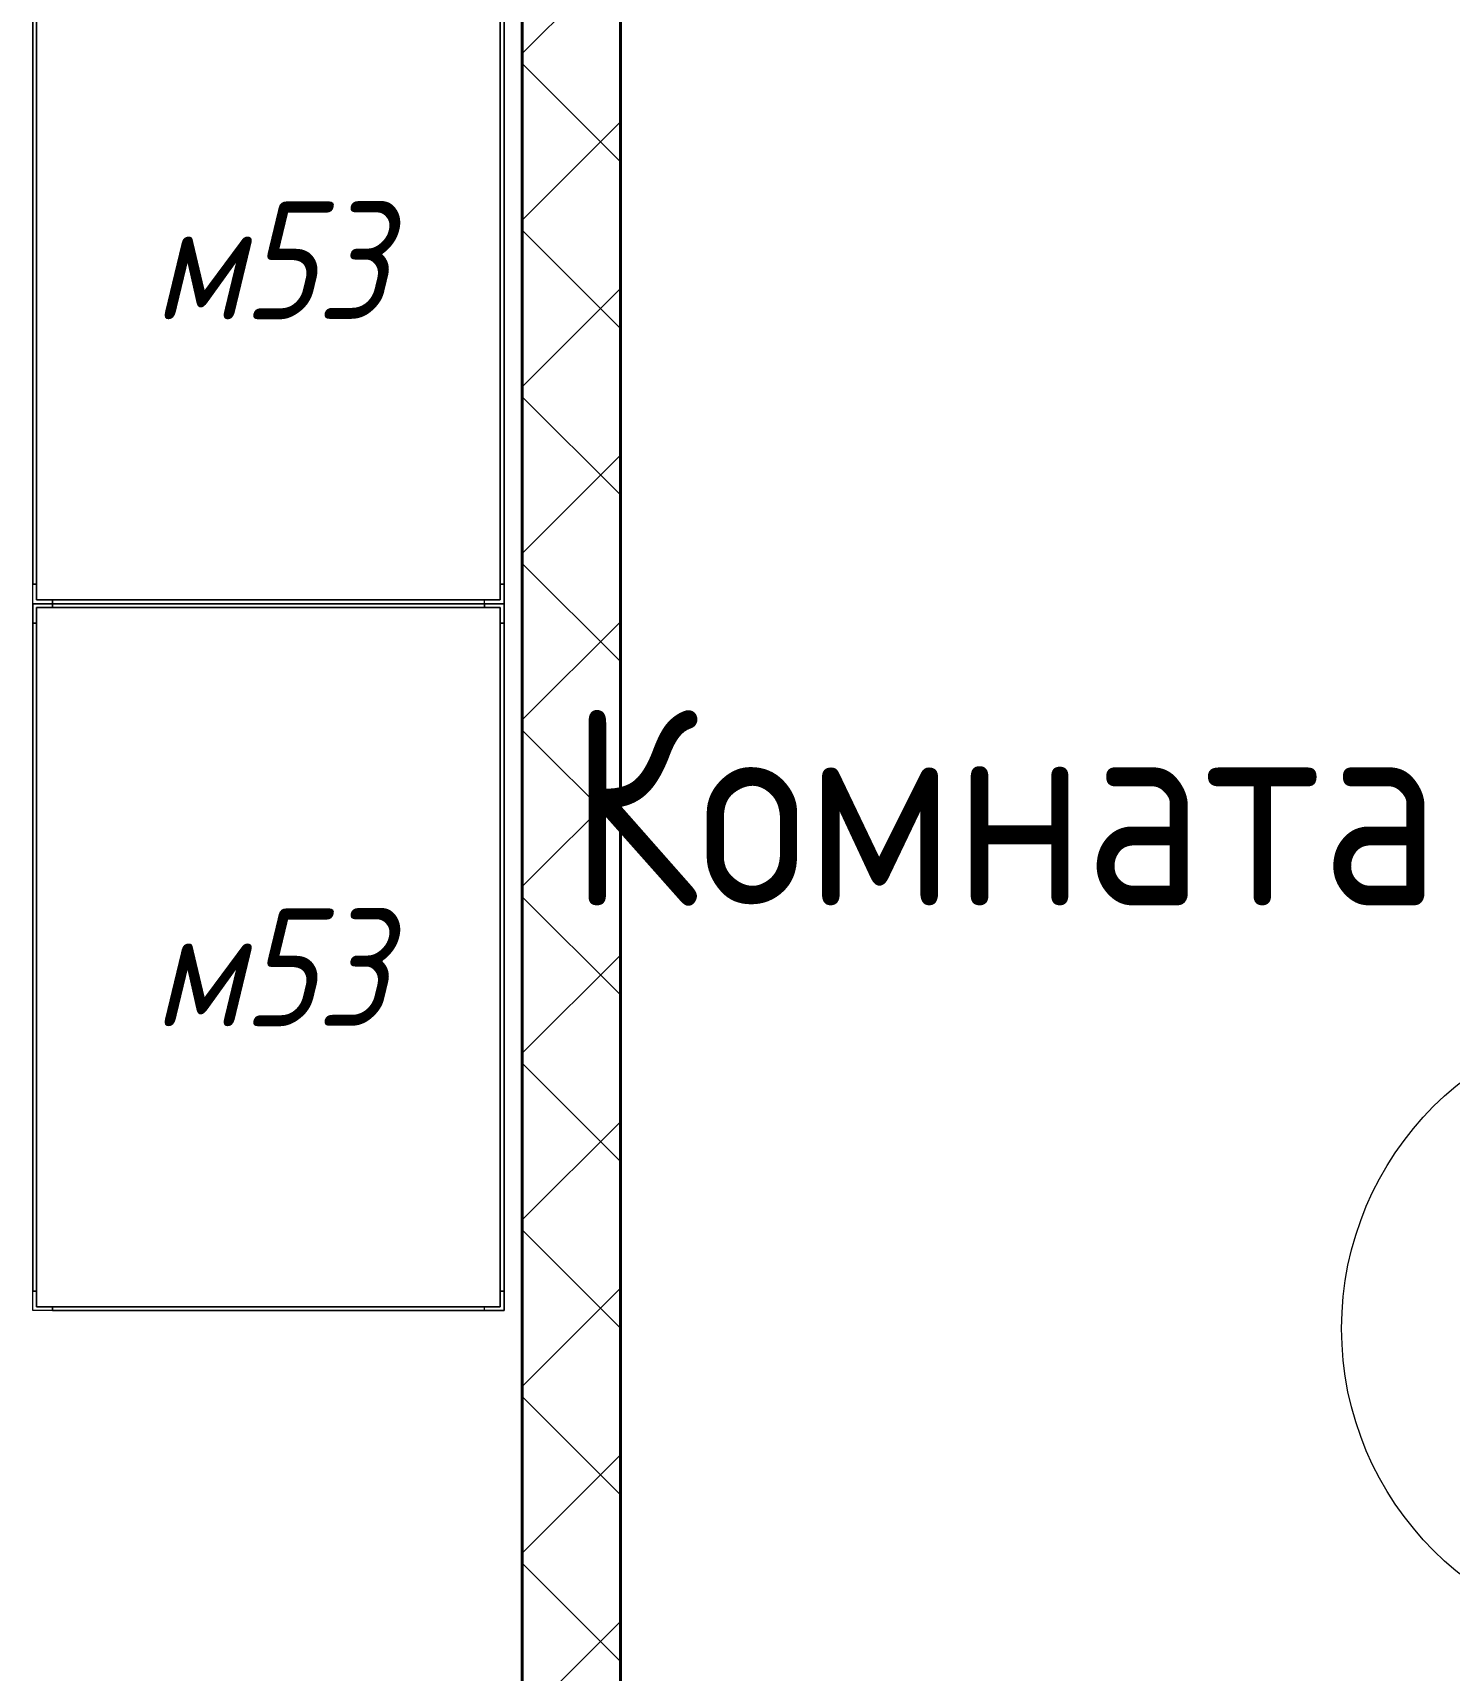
# Model space of a CAD drawing. Header units: millimetres. Extents: x -32954 to 151739, y -65671 to 56243.
# Drawn here: x -27133 to -25330, y -52405 to -50320 of the extents above; entities that cross this region are included whole.
import ezdxf

# ---------------------------------------------------------------- set-up
doc = ezdxf.new("R2010")
doc.units = ezdxf.units.MM
for name, color, linetype, lineweight in [('A-GENM', 7, 'Continuous', 9), ('I-FURN', 7, 'Continuous', 9), ('I-FURN-IDEN', 7, 'Continuous', 9), ('Марки помещений', 7, 'Continuous', 18), ('Стены разрез', 7, 'Continuous', 40)]:
    doc.layers.add(name, color=color, linetype=linetype, lineweight=lineweight)
doc.styles.add('GOST Common', font='GOST_Common.ttf', dxfattribs={"width": 0.9, "height": 250})
doc.styles.add('GOST Common_I', font='GOST_Common Italic.ttf', dxfattribs={"width": 0.9, "height": 150})

# ---------------------------------------------------------------- blocks, each defined once
blk = doc.blocks.new('ADSK_Марка_Помещение_2_ГОСТ21-501-2011 - Имя и Категория-86712-В_АР_ПЭ_03 Этаж')
at = {"layer": 'Марки помещений'}
blk.add_circle((0, 0), 4, dxfattribs=at)
blk = doc.blocks.new('М10-М12-М53-М103-М155-М186-М376-М386-М387-М390_Стеллаж - М53_Стеллаж разборный 900х600х1830-8574333-О_ТХ_03')
at = {"layer": 'A-GENM'}
for p, q in [((-425, 0), (-425, -5)), ((425, 0), (-425, 0)), ((-425, 0), (-425, -5)), ((425, 0), (-425, 0)), ((-425, -5), (-425, 0)), ((-425, 0), (425, 0)), ((-425, 0), (-425, -5)), ((425, 0), (-425, 0)), ((425, -5), (425, 0)), ((425, 0), (425, -5)), ((425, 0), (425, -5)), ((425, -5), (425, 0)), ((-425, 0), (-450, 0)), ((-450, 0), (-450, -25)), ((-450, -25), (-450, 0)), ((-450, 0), (-425, 0)), ((-425, -5), (-445, -5)), ((-445, -5), (-445, -25)), ((-445, -25), (-445, -5)), ((-445, -5), (-425, -5)), ((-445, -25), (-445, -5)), ((-445, -5), (-425, -5)), ((-425, -5), (-445, -5)), ((-445, -5), (-445, -25)), ((-445, -25), (-445, -5)), ((-445, -5), (-425, -5)), ((-425, -5), (-445, -5)), ((-445, -5), (-445, -25)), ((-445, -25), (-445, -5)), ((-445, -5), (-425, -5)), ((-425, -5), (-445, -5)), ((-445, -5), (-445, -25)), ((-425, 0), (-425, -5)), ((425, 0), (-425, 0)), ((-425, 0), (-425, -5)), ((425, 0), (-425, 0)), ((-425, -5), (-425, 0)), ((-425, 0), (425, 0)), ((-425, 0), (-425, -5)), ((425, 0), (-425, 0)), ((-425, -5), (425, -5)), ((425, -5), (-425, -5)), ((425, -5), (-425, -5)), ((425, -5), (-425, -5)), ((-425, -5), (425, -5)), ((425, -5), (-425, -5)), ((425, -5), (-425, -5)), ((425, -5), (-425, -5)), ((450, 0), (425, 0)), ((425, -5), (425, 0)), ((425, 0), (450, 0)), ((425, 0), (425, -5)), ((425, 0), (425, -5)), ((425, -5), (425, 0)), ((445, -5), (425, -5)), ((425, -5), (445, -5)), ((425, -5), (445, -5)), ((445, -5), (425, -5)), ((425, -5), (445, -5)), ((445, -5), (425, -5)), ((425, -5), (445, -5)), ((445, -5), (425, -5)), ((445, -25), (445, -5)), ((445, -5), (445, -25)), ((445, -5), (445, -25)), ((445, -25), (445, -5)), ((445, -5), (445, -25)), ((445, -25), (445, -5)), ((445, -5), (445, -25)), ((445, -25), (445, -5)), ((450, -25), (450, 0)), ((450, 0), (450, -25)), ((-445, -25), (-450, -25)), ((-450, -575), (-450, -25)), ((-450, -25), (-445, -25)), ((-450, -25), (-450, -575)), ((-450, -575), (-450, -25)), ((-445, -25), (-450, -25)), ((-450, -25), (-450, -575)), ((-445, -25), (-450, -25)), ((-450, -575), (-450, -25)), ((-450, -25), (-445, -25)), ((-450, -25), (-450, -575)), ((-445, -25), (-450, -25)), ((-450, -575), (-450, -25)), ((-445, -25), (-450, -25)), ((-450, -25), (-450, -575)), ((-445, -25), (-450, -25)), ((-445, -575), (-445, -25)), ((-445, -25), (-445, -575)), ((-445, -575), (-445, -25)), ((-445, -25), (-445, -595)), ((-445, -575), (-445, -25)), ((-445, -25), (-445, -575)), ((-445, -575), (-445, -25)), ((-445, -25), (-445, -595)), ((450, -25), (445, -25)), ((445, -25), (445, -575)), ((445, -595), (445, -25)), ((450, -25), (445, -25)), ((445, -25), (445, -575)), ((445, -595), (445, -25)), ((450, -25), (445, -25)), ((450, -25), (445, -25)), ((445, -25), (445, -575)), ((445, -595), (445, -25)), ((450, -25), (445, -25)), ((450, -25), (445, -25)), ((445, -25), (445, -575)), ((445, -595), (445, -25)), ((450, -25), (445, -25)), ((450, -25), (445, -25)), ((450, -25), (450, -600)), ((450, -575), (450, -25)), ((450, -25), (450, -575)), ((450, -575), (450, -25)), ((450, -25), (450, -575)), ((450, -575), (450, -25)), ((450, -25), (450, -575)), ((450, -575), (450, -25)), ((-450, -575), (-450, -600)), ((-450, -575), (-445, -575)), ((-450, -600), (-450, -575)), ((-445, -575), (-450, -575)), ((-445, -575), (-450, -575)), ((-445, -575), (-450, -575)), ((-445, -575), (-450, -575)), ((-445, -575), (-450, -575)), ((-445, -575), (-450, -575)), ((-450, -575), (-445, -575)), ((-445, -575), (-445, -595)), ((-445, -595), (-445, -575)), ((-445, -595), (-445, -575)), ((-445, -595), (-445, -575)), ((-445, -595), (-445, -575)), ((-445, -575), (-445, -595)), ((445, -595), (445, -575)), ((445, -575), (450, -575)), ((445, -575), (450, -575)), ((450, -575), (445, -575)), ((445, -575), (445, -595)), ((450, -575), (445, -575)), ((450, -575), (445, -575)), ((445, -575), (445, -595)), ((450, -575), (445, -575)), ((450, -575), (445, -575)), ((445, -575), (445, -595)), ((450, -575), (445, -575)), ((450, -575), (450, -600)), ((-450, -600), (-425, -600)), ((-425, -600), (-450, -600)), ((-445, -595), (-425, -595)), ((-425, -595), (-445, -595)), ((-425, -595), (-445, -595)), ((-425, -595), (-445, -595)), ((-445, -595), (445, -595)), ((-425, -595), (-445, -595)), ((-445, -595), (-425, -595)), ((-445, -595), (445, -595)), ((-425, -595), (-425, -600)), ((-425, -600), (-425, -595)), ((-425, -600), (-425, -595)), ((-425, -600), (-425, -595)), ((-425, -600), (-425, -595)), ((425, -595), (-425, -595)), ((-425, -595), (445, -595)), ((-425, -595), (-425, -600)), ((425, -595), (-425, -595)), ((425, -595), (-425, -595)), ((-425, -595), (445, -595)), ((-425, -595), (-425, -600)), ((-425, -595), (-425, -600)), ((425, -595), (-425, -595)), ((450, -600), (-425, -600)), ((-425, -600), (425, -600)), ((425, -600), (-425, -600)), ((-425, -600), (425, -600)), ((425, -600), (-425, -600)), ((-425, -600), (425, -600)), ((425, -600), (-425, -600)), ((-425, -600), (425, -600)), ((425, -600), (425, -595)), ((425, -595), (445, -595)), ((445, -595), (425, -595)), ((425, -600), (425, -595)), ((425, -595), (425, -600)), ((445, -595), (425, -595)), ((425, -595), (425, -600)), ((425, -595), (425, -600)), ((445, -595), (425, -595)), ((425, -595), (425, -600)), ((425, -595), (425, -600)), ((425, -595), (425, -600)), ((450, -600), (425, -600))]:
    blk.add_line(p, q, dxfattribs=at)

msp = doc.modelspace()

# ---------------------------------------------------------------- hatches: boundary and pattern name
at = {"layer": 'Стены разрез', "lineweight": 9}
h = msp.add_hatch(dxfattribs=at)
h.set_pattern_fill('FP_1', color=256, style=0, pattern_type=2)
h.set_pattern_definition([(45, (-1e-11, -50353.12), (-106.066, 106.066), []), (135, (-1e-11, -50353.12), (-106.066, -106.066), [])])
h.paths.add_polyline_path([(-26385, -53773.1), (-26385, -48303.1), (-26510, -48303.1), (-26510, -53773.1)])

# ---------------------------------------------------------------- linework, layer by layer
at = {"layer": 'Стены разрез'}
for p, q in [((-26510, -48323.1), (-26510, -53773.1)), ((-26385, -53773.1), (-26385, -48323.1))]:
    msp.add_line(p, q, dxfattribs=at)

# ---------------------------------------------------------------- block references
at = {"layer": 'I-FURN', "rotation": 270}
for p in [(-26533.2, -50597.1), (-26533.2, -51497.1)]:
    msp.add_blockref('М10-М12-М53-М103-М155-М186-М376-М386-М387-М390_Стеллаж - М53_Стеллаж разборный 900х600х1830-8574333-О_ТХ_03', p, dxfattribs=at)
at = {"layer": 'Марки помещений', "xscale": 99.99999999999993, "yscale": 99.99999999999993, "zscale": 99.99999999999993}
msp.add_blockref('ADSK_Марка_Помещение_2_ГОСТ21-501-2011 - Имя и Категория-86712-В_АР_ПЭ_03 Этаж', (-25066.8, -51969.8), dxfattribs=at)

# ---------------------------------------------------------------- texts
at = {"layer": 'I-FURN-IDEN', "char_height": 150, "attachment_point": 1, "style": 'GOST Common_I'}
for s, insert, width in [('53', (-26866.3, -50535), 245.316), ('\\fGOST Common|b0|i1|c204|p34|;\\W.9;м', (-26979.4, -50535), 137.089), ('53', (-26866.3, -51435), 245.316), ('\\fGOST Common|b0|i1|c204|p34|;\\W.9;м', (-26979.4, -51435), 137.089)]:
    msp.add_mtext(s, dxfattribs=dict(at, insert=insert, width=width))
at = {"layer": 'Марки помещений', "lineweight": 9, "insert": (-26450.7, -51181.1), "char_height": 250, "width": 1500.759, "attachment_point": 1, "style": 'GOST Common'}
msp.add_mtext('Комната', dxfattribs=at)

doc.saveas('drawing.dxf')
